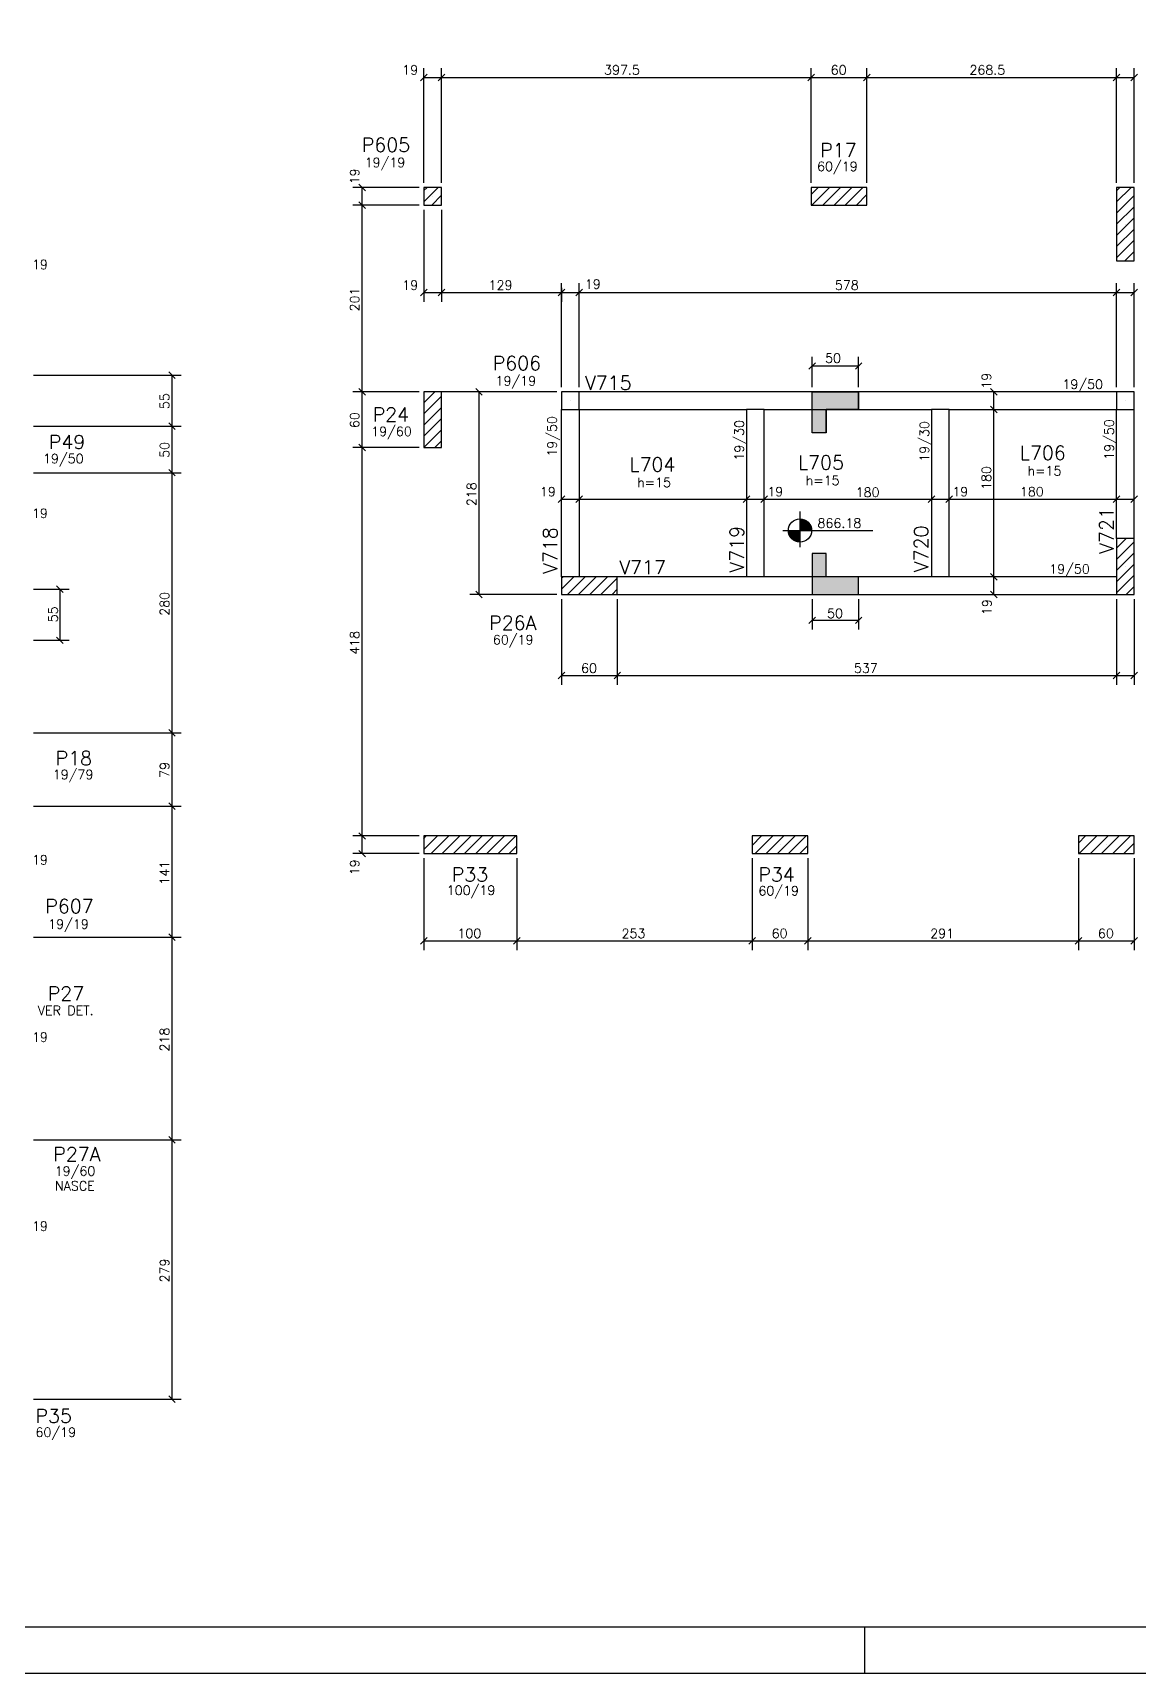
# Model space of a CAD drawing. Extents: x 474 to 5808, y 370 to 3870.
# Drawn here: x 2110 to 3299, y 370 to 2135 of the extents above; entities that cross this region are included whole.
import ezdxf

# ---------------------------------------------------------------- set-up
doc = ezdxf.new("R2010")
doc.units = 0
doc.header["$MEASUREMENT"] = 0
for name, color, linetype in [('1', 1, 'CONTINUOUS'), ('2', 2, 'CONTINUOUS'), ('3', 3, 'CONTINUOUS'), ('4', 4, 'CONTINUOUS'), ('6', 6, 'CONTINUOUS'), ('7', 7, 'CONTINUOUS'), ('8', 8, 'CONTINUOUS'), ('9', 9, 'CONTINUOUS')]:
    doc.layers.add(name, color=color, linetype=linetype)
doc.styles.get("Standard").update_dxf_attribs({"font": 'ROMANS.SHX'})

msp = doc.modelspace()

# ---------------------------------------------------------------- linework, layer by layer
at = {"layer": '1', "linetype": 'Continuous'}
msp.add_lwpolyline([(474.213215, 369.839668), (5807.808732, 369.839668), (5807.808732, 3869.839668), (474.213215, 3869.839668), (474.213215, 369.839668)], dxfattribs=at)
at = {"layer": '2', "linetype": 'Continuous'}
for p, q in [((2526.995324, 2083.790892), (2534.066391, 2090.86196)), ((2545.995324, 2083.790892), (2553.066391, 2090.86196)), ((2545.995324, 2083.790892), (2553.066391, 2090.86196)), ((2943.495243, 2083.790892), (2950.566311, 2090.86196)), ((2943.495243, 2083.790892), (2950.566311, 2090.86196)), ((3003.495243, 2083.790892), (3010.566311, 2090.86196)), ((3003.495243, 2083.790892), (3010.566311, 2090.86196)), ((3271.995243, 2083.790892), (3279.066311, 2090.86196)), ((3271.995243, 2083.790892), (3279.066311, 2090.86196)), ((3290.995243, 2083.790892), (3298.066311, 2090.86196)), ((2467.533102, 1965.366433), (2460.462034, 1972.437501)), ((2467.533102, 1946.366433), (2460.462034, 1953.437501)), ((2467.533102, 1946.366433), (2460.462034, 1953.437501)), ((2540.030858, 1959.401967), (2540.030858, 1959.401967)), ((2977.030777, 1959.401967), (2977.030777, 1959.401967)), ((3285.030777, 1929.401967), (3285.030777, 1929.401967)), ((2526.995324, 1852.216021), (2534.066391, 1859.287089)), ((2545.995324, 1852.216021), (2553.066391, 1859.287089)), ((2545.995324, 1852.216021), (2553.066391, 1859.287089)), ((2674.995243, 1852.216021), (2682.066311, 1859.287089)), ((2674.995243, 1852.216021), (2682.066311, 1859.287089)), ((2693.995243, 1852.216021), (2701.066311, 1859.287089)), ((2693.995243, 1852.216021), (2701.066311, 1859.287089)), ((3271.995243, 1852.216021), (3279.066311, 1859.287089)), ((3271.995243, 1852.216021), (3279.066311, 1859.287089)), ((3290.995243, 1852.216021), (3298.066311, 1859.287089)), ((2263.075399, 1763.347166), (2256.004332, 1770.418234)), ((2944.572284, 1773.231145), (2951.643352, 1780.302213)), ((2944.572284, 1773.231145), (2951.643352, 1780.302213)), ((2994.572284, 1773.231145), (3001.643352, 1780.302213)), ((2467.533102, 1745.366433), (2460.462034, 1752.437501)), ((2467.533102, 1745.366433), (2460.462034, 1752.437501)), ((2593.283616, 1745.366433), (2586.212548, 1752.437501)), ((3147.139747, 1745.366433), (3140.068679, 1752.437501)), ((3147.139747, 1745.366433), (3140.068679, 1752.437501)), ((2688.030777, 1739.401967), (2688.030777, 1739.401967)), ((3147.139747, 1726.366433), (3140.068679, 1733.437501)), ((3147.139747, 1726.366433), (3140.068679, 1733.437501)), ((3285.030777, 1739.401967), (3285.030777, 1739.401967)), ((2263.075399, 1708.347166), (2256.004332, 1715.418234)), ((2263.075399, 1708.347166), (2256.004332, 1715.418234)), ((2540.030777, 1718.901967), (2540.030777, 1718.901967)), ((2467.533102, 1685.366433), (2460.462034, 1692.437501)), ((2467.533102, 1685.366433), (2460.462034, 1692.437501)), ((2263.075399, 1658.347166), (2256.004332, 1665.418234)), ((2263.075399, 1658.347166), (2256.004332, 1665.418234)), ((2674.995243, 1629.948885), (2682.066311, 1637.019953)), ((2693.995243, 1629.948885), (2701.066311, 1637.019953)), ((2693.995243, 1629.948885), (2701.066311, 1637.019953)), ((2873.995243, 1629.948885), (2881.066311, 1637.019953)), ((2873.995243, 1629.948885), (2881.066311, 1637.019953)), ((2892.995243, 1629.948885), (2900.066311, 1637.019953)), ((2892.995243, 1629.948885), (2900.066311, 1637.019953)), ((3072.995243, 1629.948885), (3080.066311, 1637.019953)), ((3072.995243, 1629.948885), (3080.066311, 1637.019953)), ((3091.995243, 1629.948885), (3099.066311, 1637.019953)), ((3091.995243, 1629.948885), (3099.066311, 1637.019953)), ((3271.995243, 1629.948885), (3279.066311, 1637.019953)), ((3271.995243, 1629.948885), (3279.066311, 1637.019953)), ((3290.995243, 1629.948885), (3298.066311, 1637.019953)), ((3285.030777, 1560.901967), (3285.030777, 1560.901967)), ((2135.433913, 1540.046047), (2142.504981, 1532.974979)), ((3147.139747, 1546.366433), (3140.068679, 1553.437501)), ((3147.139747, 1546.366433), (3140.068679, 1553.437501)), ((2593.283616, 1527.366433), (2586.212548, 1534.437501)), ((3147.139747, 1527.366433), (3140.068679, 1534.437501)), ((3147.139747, 1527.366433), (3140.068679, 1534.437501)), ((2944.572284, 1499.50172), (2951.643352, 1506.572788)), ((2944.572284, 1499.50172), (2951.643352, 1506.572788)), ((2994.572284, 1499.50172), (3001.643352, 1506.572788)), ((2135.433913, 1485.046047), (2142.504981, 1477.974979)), ((2674.995243, 1439.971258), (2682.066311, 1447.042325)), ((2734.995243, 1439.971258), (2742.066311, 1447.042325)), ((2734.995243, 1439.971258), (2742.066311, 1447.042325)), ((3271.995243, 1439.971258), (3279.066311, 1447.042325)), ((3271.995243, 1439.971258), (3279.066311, 1447.042325)), ((3290.995243, 1439.971258), (3298.066311, 1447.042325)), ((2263.075399, 1378.347166), (2256.004332, 1385.418234)), ((2263.075399, 1378.347166), (2256.004332, 1385.418234)), ((2263.075399, 1299.347166), (2256.004332, 1306.418234)), ((2263.075399, 1299.347166), (2256.004332, 1306.418234)), ((2467.533102, 1267.366433), (2460.462034, 1274.437501)), ((2467.533102, 1267.366433), (2460.462034, 1274.437501)), ((2467.533102, 1248.366433), (2460.462034, 1255.437501)), ((2580.530777, 1261.401967), (2580.530777, 1261.401967)), ((2913.530777, 1261.401967), (2913.530777, 1261.401967)), ((3264.530777, 1261.401967), (3264.530777, 1261.401967)), ((2263.075399, 1158.347166), (2256.004332, 1165.418234)), ((2263.075399, 1158.347166), (2256.004332, 1165.418234)), ((2526.995243, 1154.457902), (2534.066311, 1161.52897)), ((2626.995243, 1154.457902), (2634.066311, 1161.52897)), ((2626.995243, 1154.457902), (2634.066311, 1161.52897)), ((2879.995243, 1154.457902), (2887.066311, 1161.52897)), ((2879.995243, 1154.457902), (2887.066311, 1161.52897)), ((2939.995243, 1154.457902), (2947.066311, 1161.52897)), ((2939.995243, 1154.457902), (2947.066311, 1161.52897)), ((3230.995243, 1154.457902), (3238.066311, 1161.52897)), ((3230.995243, 1154.457902), (3238.066311, 1161.52897)), ((3290.995243, 1154.457902), (3298.066311, 1161.52897)), ((2263.075399, 940.347166), (2256.004332, 947.418234)), ((2263.075399, 940.347166), (2256.004332, 947.418234)), ((2263.075399, 661.347166), (2256.004332, 668.418234))]:
    msp.add_line(p, q, dxfattribs=at)
at = {"layer": '3', "linetype": 'Continuous'}
for p, q in [((2530.530858, 1953.531724), (2545.9011, 1968.901967)), ((2530.530858, 1965.552539), (2533.880285, 1968.901967)), ((2538.921915, 1949.901967), (2549.530858, 1960.510909)), ((2947.030777, 1961.323924), (2954.60882, 1968.901967)), ((2947.629635, 1949.901967), (2966.629635, 1968.901967)), ((2959.65045, 1949.901967), (2978.65045, 1968.901967)), ((2971.671266, 1949.901967), (2990.671266, 1968.901967)), ((2983.692081, 1949.901967), (3002.692081, 1968.901967)), ((2995.712896, 1949.901967), (3007.030777, 1961.219848)), ((3275.530777, 1953.241096), (3291.191648, 1968.901967)), ((3275.530777, 1965.261912), (3279.170832, 1968.901967)), ((3275.530777, 1941.220281), (3294.530777, 1960.220281)), ((3275.530777, 1929.199466), (3294.530777, 1948.199466)), ((3275.530777, 1917.17865), (3294.530777, 1936.17865)), ((3275.530777, 1905.157835), (3294.530777, 1924.157835)), ((3275.530777, 1893.13702), (3294.530777, 1912.13702)), ((3284.316539, 1889.901967), (3294.530777, 1900.116205)), ((2530.530777, 1737.156969), (2542.275775, 1748.901967)), ((2530.530777, 1725.136153), (2549.530777, 1744.136153)), ((2530.530777, 1713.115338), (2549.530777, 1732.115338)), ((2530.530777, 1701.094523), (2549.530777, 1720.094523)), ((2678.530777, 1549.901967), (2678.530777, 1729.901967)), ((2697.530777, 1729.901967), (2697.530777, 1549.901967)), ((3275.530777, 1590.901967), (3275.530777, 1729.901967)), ((3294.530777, 1590.901967), (3294.530777, 1729.901967)), ((2530.530777, 1689.073707), (2549.530777, 1708.073707)), ((2542.379852, 1688.901967), (2549.530777, 1696.052892)), ((2934.995254, 1620.019714), (2934.995254, 1581.872933)), ((2934.995254, 1612.167608), (2934.995254, 1587.167608)), ((2934.995254, 1611.56026), (2938.844379, 1611.56026)), ((2934.995254, 1610.767411), (2940.743716, 1610.767411)), ((2934.995254, 1609.974562), (2942.067512, 1609.974562)), ((2934.995254, 1609.181701), (2943.102773, 1609.181701)), ((2934.995254, 1608.388912), (2943.950112, 1608.388912)), ((2934.995254, 1607.596063), (2944.659122, 1607.596063)), ((2934.995254, 1606.803202), (2945.258458, 1606.803202)), ((2916.736558, 1599.667608), (3013.460703, 1599.667608)), ((2934.995206, 1598.874807), (2922.495206, 1598.874807)), ((2922.495254, 1599.667608), (2947.495254, 1599.667608)), ((2934.995206, 1598.081957), (2922.5962, 1598.081957)), ((2934.995206, 1597.289108), (2922.723563, 1597.289108)), ((2934.995206, 1596.496259), (2922.904189, 1596.496259)), ((2934.995206, 1595.703458), (2923.140462, 1595.703458)), ((2934.995206, 1594.910561), (2923.435767, 1594.910561)), ((2934.995206, 1594.11776), (2923.794826, 1594.11776)), ((2934.995206, 1593.324911), (2924.223979, 1593.324911)), ((2934.995206, 1592.532062), (2924.732001, 1592.532062)), ((2934.995206, 1591.739213), (2925.331386, 1591.739213)), ((2934.995206, 1590.946411), (2926.040347, 1590.946411)), ((2934.995206, 1590.153503), (2926.887687, 1590.153503)), ((2934.995206, 1589.360701), (2927.922948, 1589.360701)), ((2934.995254, 1606.010353), (2945.766481, 1606.010353)), ((2934.995254, 1605.217504), (2946.195634, 1605.217504)), ((2934.995254, 1604.424655), (2946.554692, 1604.424655)), ((2934.995254, 1603.631806), (2946.849998, 1603.631806)), ((2934.995254, 1602.839004), (2947.08627, 1602.839004)), ((2934.995254, 1602.046155), (2947.266849, 1602.046155)), ((2934.995254, 1601.253306), (2947.39426, 1601.253306)), ((2934.995254, 1600.460457), (2947.495254, 1600.460457)), ((3275.530777, 1580.595823), (3285.836921, 1590.901967)), ((2934.995206, 1588.567852), (2929.246743, 1588.567852)), ((2934.995206, 1587.775003), (2931.146129, 1587.775003)), ((3275.530777, 1568.575007), (3294.530777, 1587.575007)), ((3275.530777, 1556.554192), (3294.530777, 1575.554192)), ((3275.530777, 1544.533377), (3294.530777, 1563.533377)), ((2678.530777, 1536.553325), (2691.879418, 1549.901967)), ((2678.530777, 1548.574141), (2679.858603, 1549.901967)), ((2684.900234, 1530.901967), (2703.900234, 1549.901967)), ((2696.921049, 1530.901967), (2715.921049, 1549.901967)), ((2708.941864, 1530.901967), (2727.941864, 1549.901967)), ((2720.962679, 1530.901967), (2738.530777, 1548.470064)), ((2732.983495, 1530.901967), (2738.530777, 1536.449249)), ((3275.530777, 1532.512561), (3294.530777, 1551.512561)), ((3285.940998, 1530.901967), (3294.530777, 1539.491746)), ((3086.030777, 1530.901967), (3143.530777, 1530.901967)), ((3143.530777, 1530.901967), (3275.530777, 1530.901967)), ((2530.530777, 1256.324357), (2545.108386, 1270.901967)), ((2530.530777, 1268.345173), (2533.087571, 1270.901967)), ((2538.129202, 1251.901967), (2557.129202, 1270.901967)), ((2550.150017, 1251.901967), (2569.150017, 1270.901967)), ((2562.170832, 1251.901967), (2581.170832, 1270.901967)), ((2574.191648, 1251.901967), (2593.191648, 1270.901967)), ((2586.212463, 1251.901967), (2605.212463, 1270.901967)), ((2598.233278, 1251.901967), (2617.233278, 1270.901967)), ((2610.254093, 1251.901967), (2629.254093, 1270.901967)), ((2622.274909, 1251.901967), (2630.530777, 1260.157835)), ((2883.530777, 1260.720714), (2893.71203, 1270.901967)), ((2886.732845, 1251.901967), (2905.732845, 1270.901967)), ((2898.75366, 1251.901967), (2917.75366, 1270.901967)), ((2910.774475, 1251.901967), (2929.774475, 1270.901967)), ((2922.795291, 1251.901967), (2941.795291, 1270.901967)), ((2934.816106, 1251.901967), (2943.530777, 1260.616638)), ((3234.530777, 1263.117071), (3242.315673, 1270.901967)), ((3235.336488, 1251.901967), (3254.336488, 1270.901967)), ((3247.357303, 1251.901967), (3266.357303, 1270.901967)), ((3259.378118, 1251.901967), (3278.378118, 1270.901967)), ((3271.398934, 1251.901967), (3290.398934, 1270.901967)), ((3283.419749, 1251.901967), (3294.530777, 1263.012995)), ((3004.356408, 419.841243), (3004.356408, 369.841743)), ((3004.356408, 419.841243), (3004.356408, 369.841743))]:
    msp.add_line(p, q, dxfattribs=at)
for points in [[(2887.030777, 1748.901967), (2697.530777, 1748.901967)], [(3086.030777, 1748.901967), (2887.030777, 1748.901967)], [(3275.530777, 1748.901967), (3086.030777, 1748.901967)], [(2697.530777, 1729.901967), (2877.530777, 1729.901967)], [(2877.530777, 1729.901967), (2877.530777, 1549.901967)], [(2896.530777, 1729.901967), (2877.530777, 1729.901967)], [(2896.530777, 1729.901967), (3076.530777, 1729.901967)], [(2896.530777, 1549.901967), (2896.530777, 1729.901967)], [(3076.530777, 1729.901967), (3076.530777, 1549.901967)], [(3095.530777, 1729.901967), (3076.530777, 1729.901967)], [(3095.530777, 1729.901967), (3275.530777, 1729.901967)], [(3095.530777, 1549.901967), (3095.530777, 1729.901967)], [(2877.530777, 1549.901967), (2738.530777, 1549.901967)], [(2896.530777, 1549.901967), (2877.530777, 1549.901967)], [(3076.530777, 1549.901967), (2896.530777, 1549.901967)], [(3095.530777, 1549.901967), (3076.530777, 1549.901967)], [(3275.530777, 1549.901967), (3095.530777, 1549.901967)], [(2738.530777, 1530.901967), (2887.030777, 1530.901967)], [(2887.030777, 1530.901967), (3086.030777, 1530.901967)]]:
    msp.add_lwpolyline(points, dxfattribs=at)
msp.add_circle((2934.995254, 1599.667608), 12.5, dxfattribs=at)
at = {"layer": '6', "linetype": 'Continuous'}
for p, q in [((2948.107818, 1748.901967), (2998.107818, 1748.901967)), ((2948.107818, 1729.901967), (2948.107818, 1748.901967)), ((2948.107818, 1748.901967), (2948.107818, 1748.901967)), ((2998.107818, 1729.901967), (2998.107818, 1748.901967)), ((2948.107818, 1704.901967), (2948.107818, 1729.901967)), ((2948.107818, 1729.901967), (2948.107818, 1729.901967)), ((2963.107818, 1729.901967), (2998.107818, 1729.901967)), ((2963.107818, 1704.901967), (2963.107818, 1729.901967)), ((2948.107818, 1574.901967), (2948.107818, 1549.901967)), ((2963.107818, 1549.901967), (2963.107818, 1574.901967)), ((2948.107818, 1549.901967), (2948.107818, 1530.901967)), ((2948.107818, 1549.901967), (2948.107818, 1549.901967)), ((2998.107818, 1549.901967), (2963.107818, 1549.901967)), ((2998.107818, 1530.901967), (2998.107818, 1549.901967)), ((2948.107818, 1530.901967), (2998.107818, 1530.901967)), ((2948.107818, 1530.901967), (2948.107818, 1530.901967))]:
    msp.add_line(p, q, dxfattribs=at)
msp.add_lwpolyline([(624.215682, 419.841243), (5757.813138, 419.841243), (5757.813138, 3819.840168), (624.215682, 3819.840168), (624.215682, 419.841243)], dxfattribs=at)
at = {"layer": '7', "linetype": 'Continuous'}
for points in [[(2530.530858, 1949.901967), (2549.530858, 1949.901967), (2549.530858, 1968.901967), (2530.530858, 1968.901967), (2530.530858, 1949.901967)], [(2947.030777, 1949.901967), (3007.030777, 1949.901967), (3007.030777, 1968.901967), (2947.030777, 1968.901967), (2947.030777, 1949.901967)], [(3275.530777, 1889.901967), (3294.530777, 1889.901967), (3294.530777, 1968.901967), (3275.530777, 1968.901967), (3275.530777, 1889.901967)], [(2530.530777, 1688.901967), (2549.530777, 1688.901967), (2549.530777, 1748.901967), (2530.530777, 1748.901967), (2530.530777, 1688.901967)], [(2678.530777, 1729.901967), (2697.530777, 1729.901967), (2697.530777, 1748.901967), (2678.530777, 1748.901967), (2678.530777, 1729.901967)], [(3275.530777, 1729.901967), (3294.530777, 1729.901967), (3294.530777, 1748.901967), (3275.530777, 1748.901967), (3275.530777, 1729.901967)], [(3275.530777, 1530.901967), (3294.530777, 1530.901967), (3294.530777, 1590.901967), (3275.530777, 1590.901967), (3275.530777, 1530.901967)], [(2678.530777, 1530.901967), (2738.530777, 1530.901967), (2738.530777, 1549.901967), (2678.530777, 1549.901967), (2678.530777, 1530.901967)], [(2530.530777, 1251.901967), (2630.530777, 1251.901967), (2630.530777, 1270.901967), (2530.530777, 1270.901967), (2530.530777, 1251.901967)], [(2883.530777, 1251.901967), (2943.530777, 1251.901967), (2943.530777, 1270.901967), (2883.530777, 1270.901967), (2883.530777, 1251.901967)], [(3234.530777, 1251.901967), (3294.530777, 1251.901967), (3294.530777, 1270.901967), (3234.530777, 1270.901967), (3234.530777, 1251.901967)]]:
    msp.add_lwpolyline(points, dxfattribs=at)
at = {"layer": '8', "linetype": 'Continuous'}
for points in [[(2948.107818, 1704.901967), (2948.107818, 1748.901967), (2998.107818, 1748.901967), (2998.107818, 1729.901967), (2963.107818, 1729.901967), (2963.107818, 1704.901967), (2948.107818, 1704.901967)], [(2948.107818, 1574.901967), (2948.107818, 1530.901967), (2998.107818, 1530.901967), (2998.107818, 1549.901967), (2963.107818, 1549.901967), (2963.107818, 1574.901967), (2948.107818, 1574.901967)]]:
    msp.add_lwpolyline(points, dxfattribs=at)
for points in [[(2948.107818, 1704.901967), (2948.107818, 1748.901967), (2963.107818, 1729.901967)], [(2948.107818, 1748.901967), (2998.107818, 1748.901967), (2963.107818, 1729.901967)], [(2998.107818, 1748.901967), (2998.107818, 1729.901967), (2963.107818, 1729.901967)], [(2963.107818, 1704.901967), (2948.107818, 1704.901967), (2963.107818, 1729.901967)], [(2963.107818, 1574.901967), (2948.107818, 1574.901967), (2963.107818, 1549.901967)], [(2948.107818, 1574.901967), (2948.107818, 1530.901967), (2963.107818, 1549.901967)], [(2948.107818, 1530.901967), (2998.107818, 1530.901967), (2963.107818, 1549.901967)], [(2998.107818, 1530.901967), (2998.107818, 1549.901967), (2963.107818, 1549.901967)]]:
    msp.add_solid(points, dxfattribs=at)
at = {"layer": '9', "linetype": 'Continuous'}
for p, q in [((2530.530858, 1973.901967), (2530.530858, 2097.326426)), ((2530.530858, 2087.326426), (2549.530858, 2087.326426)), ((2549.530858, 1973.901967), (2549.530858, 2097.326426)), ((2549.530858, 2087.326426), (2947.030777, 2087.326426)), ((2947.030777, 1973.901967), (2947.030777, 2097.326426)), ((2947.030777, 2087.326426), (3007.030777, 2087.326426)), ((3007.030777, 1973.901967), (3007.030777, 2097.326426)), ((3007.030777, 2087.326426), (3275.530777, 2087.326426)), ((3275.530777, 1973.901967), (3275.530777, 2097.326426)), ((3275.530777, 2087.326426), (3294.530777, 2087.326426)), ((3294.530777, 1973.901967), (3294.530777, 2097.326426)), ((2525.530858, 1968.901967), (2453.997568, 1968.901967)), ((2463.997568, 1949.901967), (2463.997568, 1968.901967)), ((2525.530858, 1949.901967), (2453.997568, 1949.901967)), ((2463.997568, 1748.901967), (2463.997568, 1949.901967)), ((2530.530858, 1944.901967), (2530.530858, 1845.751555)), ((2549.530858, 1944.901967), (2549.530858, 1845.751555)), ((2530.530858, 1855.751555), (2549.530858, 1855.751555)), ((2549.530858, 1855.751555), (2678.530777, 1855.751555)), ((2678.530777, 1753.901967), (2678.530777, 1865.751555)), ((2678.530777, 1860.751555), (2678.530777, 1845.751555)), ((2678.530777, 1855.751555), (2697.530777, 1855.751555)), ((2697.530777, 1753.901967), (2697.530777, 1865.751555)), ((2697.530777, 1855.751555), (3275.530777, 1855.751555)), ((3275.530777, 1753.901967), (3275.530777, 1865.751555)), ((3275.530777, 1855.751555), (3294.530777, 1855.751555)), ((3294.530777, 1753.901967), (3294.530777, 1865.751555)), ((2948.107818, 1754.050239), (2948.107818, 1786.766679)), ((2998.107818, 1753.901967), (2998.107818, 1786.766679)), ((2110.544, 1766.8827), (2269.539866, 1766.8827)), ((2259.539866, 1711.8827), (2259.539866, 1766.8827)), ((2948.107818, 1776.766679), (2998.107818, 1776.766679)), ((2525.530777, 1748.901967), (2453.997568, 1748.901967)), ((2463.997568, 1688.901967), (2463.997568, 1748.901967)), ((2673.530777, 1748.901967), (2549.530777, 1748.901967)), ((2589.748082, 1530.901967), (2589.748082, 1748.901967)), ((3143.604213, 1729.901967), (3143.604213, 1748.901967)), ((3143.604213, 1549.901967), (3143.604213, 1729.901967)), ((2110.544, 1711.8827), (2269.539866, 1711.8827)), ((2259.539866, 1661.8827), (2259.539866, 1711.8827)), ((2525.530777, 1688.901967), (2453.997568, 1688.901967)), ((2463.997568, 1270.901967), (2463.997568, 1688.901967)), ((2110.544, 1661.8827), (2269.539866, 1661.8827)), ((2259.539866, 1381.8827), (2259.539866, 1661.8827)), ((2678.530777, 1633.484419), (2697.530777, 1633.484419)), ((2697.530777, 1633.484419), (2877.530777, 1633.484419)), ((2877.530777, 1633.484419), (2896.530777, 1633.484419)), ((2896.530777, 1633.484419), (3076.530777, 1633.484419)), ((3076.530777, 1633.484419), (3095.530777, 1633.484419)), ((3095.530777, 1633.484419), (3275.530777, 1633.484419)), ((3275.530777, 1633.484419), (3294.530777, 1633.484419)), ((2110.544, 1536.510513), (2148.969447, 1536.510513)), ((2138.969447, 1536.510513), (2138.969447, 1481.510513)), ((3143.604213, 1530.901967), (3143.604213, 1549.901967)), ((2673.530777, 1530.901967), (2579.748082, 1530.901967)), ((2678.530777, 1525.901967), (2678.530777, 1433.506792)), ((2738.530777, 1525.901967), (2738.530777, 1433.506792)), ((2948.107818, 1525.753695), (2948.107818, 1493.037254)), ((2998.107818, 1525.901967), (2998.107818, 1493.037254)), ((3275.530777, 1525.901967), (3275.530777, 1433.506792)), ((3294.530777, 1525.901967), (3294.530777, 1433.506792)), ((2948.107818, 1503.037254), (2998.107818, 1503.037254)), ((2110.544, 1481.510513), (2148.969447, 1481.510513)), ((2678.530777, 1443.506792), (2738.530777, 1443.506792)), ((2738.530777, 1443.506792), (3275.530777, 1443.506792)), ((3275.530777, 1443.506792), (3294.530777, 1443.506792)), ((2110.544, 1381.8827), (2269.539866, 1381.8827)), ((2259.539866, 1302.8827), (2259.539866, 1381.8827)), ((2110.544, 1302.8827), (2269.539866, 1302.8827)), ((2259.539866, 1161.8827), (2259.539866, 1302.8827)), ((2525.530777, 1270.901967), (2453.997568, 1270.901967)), ((2463.997568, 1251.901967), (2463.997568, 1270.901967)), ((2525.530777, 1251.901967), (2453.997568, 1251.901967)), ((2530.530777, 1246.901967), (2530.530777, 1147.993436)), ((2630.530777, 1246.901967), (2630.530777, 1147.993436)), ((2883.530777, 1246.901967), (2883.530777, 1147.993436)), ((2943.530777, 1246.901967), (2943.530777, 1147.993436)), ((3234.530777, 1246.901967), (3234.530777, 1147.993436)), ((3294.530777, 1246.901967), (3294.530777, 1147.993436)), ((2110.544, 1161.8827), (2269.539866, 1161.8827)), ((2259.539866, 943.8827), (2259.539866, 1161.8827)), ((2530.530777, 1157.993436), (2630.530777, 1157.993436)), ((2630.530777, 1157.993436), (2883.530777, 1157.993436)), ((2883.530777, 1157.993436), (2943.530777, 1157.993436)), ((2943.530777, 1157.993436), (3234.530777, 1157.993436)), ((3234.530777, 1157.993436), (3294.530777, 1157.993436)), ((2110.544, 943.8827), (2269.539866, 943.8827)), ((2259.539866, 664.8827), (2259.539866, 943.8827)), ((2110.544, 664.8827), (2269.539866, 664.8827))]:
    msp.add_line(p, q, dxfattribs=at)

# ---------------------------------------------------------------- texts
at = {"layer": '2', "linetype": 'Continuous'}
for s, p in [('19', (2507.197528, 2090.326426)), ('397.5', (2724.280817, 2090.326426)), ('60', (2968.030777, 2090.326426)), ('268.5', (3117.280777, 2090.326426)), ('19', (2108.87733, 1881.001189)), ('19', (2507.197528, 1858.751555)), ('129', (2600.030817, 1858.751555)), ('19', (2703.582675, 1859.922166)), ('578', (2972.530777, 1858.751555)), ('50', (2962.020668, 1780.134557)), ('19', (2655.197447, 1636.484419)), ('19', (2899.864107, 1636.484419)), ('180', (2994.899612, 1635.789735)), ('19', (3098.864107, 1636.484419)), ('180', (3171.530777, 1636.484419)), ('19', (2108.87733, 1613.170642)), ('50', (2964.13827, 1505.400133)), ('60', (2699.530777, 1446.506792)), ('537', (2993.030777, 1446.506792)), ('19', (2108.87733, 1240.232538)), ('100', (2566.530777, 1160.993436)), ('253', (2743.030777, 1160.993436)), ('60', (2904.530777, 1160.993436)), ('291', (3075.030777, 1160.993436)), ('60', (3255.530777, 1160.993436)), ('19', (2108.87733, 1049.465152)), ('19', (2108.87733, 845.952085))]:
    msp.add_text(s, height=10, dxfattribs=at).set_placement(p)
for s, p in [('19', (2460.997568, 1972.235297)), ('201', (2460.997568, 1835.401967)), ('19', (3140.604213, 1752.235297)), ('55', (2256.539866, 1730.3827)), ('60', (2460.997568, 1709.901967)), ('50', (2256.539866, 1677.8827)), ('180', (3140.604213, 1643.282423)), ('218', (2586.748082, 1625.901967)), ('280', (2256.539866, 1507.8827)), ('19', (3141.050898, 1508.566849)), ('55', (2136.572505, 1500.827335)), ('418', (2460.997568, 1465.901967)), ('79', (2256.539866, 1333.3827)), ('141', (2256.539866, 1218.3827)), ('19', (2460.997568, 1228.568637)), ('218', (2256.539866, 1038.8827)), ('279', (2256.539866, 790.3827))]:
    msp.add_text(s, height=10, rotation=90, dxfattribs=at).set_placement(p)
at = {"layer": '3', "linetype": 'Continuous'}
for s, p in [('19/19', (2466.73667, 1990.721944)), ('60/19', (2953.382311, 1986.56468)), ('19/19', (2607.548005, 1755.715018)), ('19/50', (3217.289632, 1752.04583)), ('19/60', (2473.771229, 1701.346966)), ('19/50', (2120.786447, 1672.033337)), ('h=15', (3179.783365, 1658.883274)), ('h=15', (2759.868128, 1646.403275)), ('h=15', (2941.195162, 1648.605628)), ('866.18', (2953.795341, 1602.573162)), ('19/50', (3203.109884, 1553.233534)), ('60/19', (2604.668093, 1477.111851)), ('19/79', (2131.243588, 1332.046144)), ('100/19', (2555.062923, 1207.427529)), ('60/19', (2890.232145, 1206.9225)), ('19/19', (2126.278197, 1171.12541)), ('VER DET.', (2115.211136, 1078.20908)), ('19/60', (2133.309488, 905.285507)), ('NASCE', (2133.58298, 889.332738)), ('60/19', (2112.645654, 624.167434))]:
    msp.add_text(s, height=10, dxfattribs=at).set_placement(p)
for s, p in [('19/50', (2673.342795, 1679.092553)), ('19/30', (2874.663383, 1674.887295)), ('19/30', (3073.830678, 1673.70879)), ('19/50', (3272.596683, 1675.676345))]:
    msp.add_text(s, height=10, rotation=90, dxfattribs=at).set_placement(p)
at = {"layer": '4', "linetype": 'Continuous'}
for s, p in [('P605', (2463.655422, 2007.315124)), ('P17', (2956.761197, 2001.56468)), ('P606', (2604.466756, 1772.308199)), ('V715', (2703.780317, 1750.978441)), ('P24', (2475.352199, 1716.979354)), ('P49', (2126.988042, 1687.420936)), ('L704', (2751.512111, 1663.189901)), ('L705', (2932.839145, 1665.392254)), ('L706', (3171.427348, 1675.669899)), ('V717', (2740.719801, 1552.569576)), ('P26A', (2600.679491, 1492.681651)), ('P18', (2134.292451, 1347.046144)), ('P33', (2560.381079, 1222.047661)), ('P34', (2890.232145, 1221.9225)), ('P607', (2123.196948, 1187.718591)), ('P27', (2125.823843, 1093.843908)), ('P27A', (2131.766836, 921.011075)), ('P35', (2112.645654, 639.167434))]:
    msp.add_text(s, height=15, dxfattribs=at).set_placement(p)
for s, p in [('V721', (3272.155588, 1574.662659)), ('V718', (2673.898174, 1553.076519)), ('V719', (2874.614915, 1554.475242)), ('V720', (3072.780777, 1554.892311))]:
    msp.add_text(s, height=15, rotation=90, dxfattribs=at).set_placement(p)

doc.saveas('drawing.dxf')
